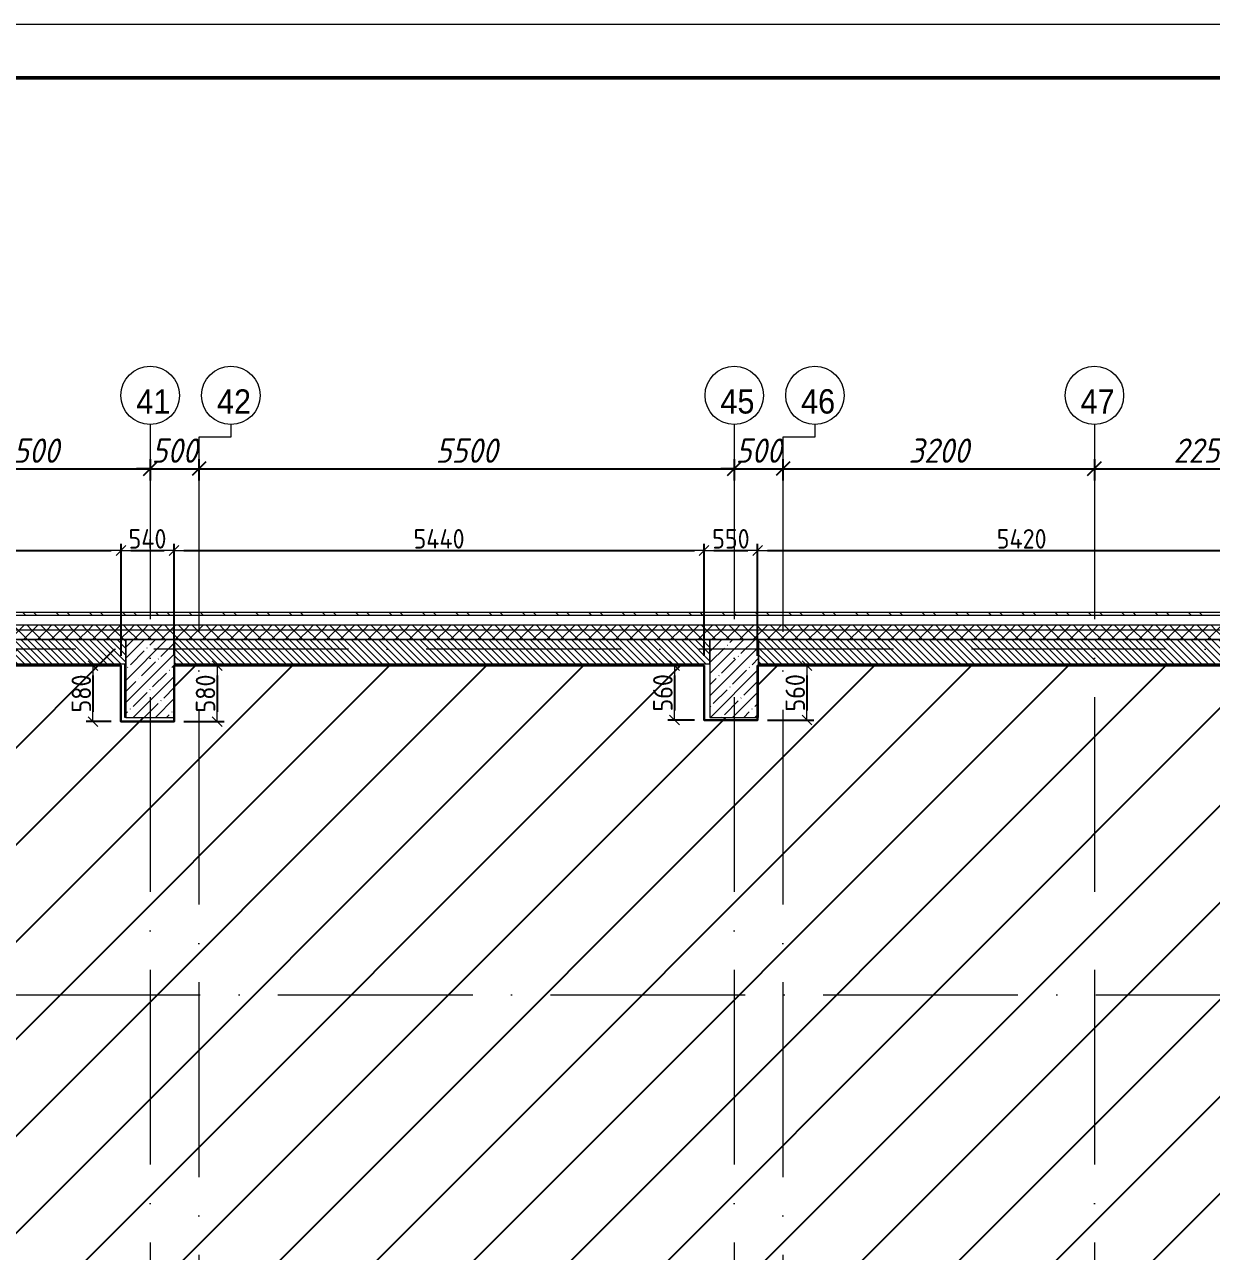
# Model space of a CAD drawing. Header units: millimetres. Extents: x 5993 to 95364, y 87345 to 145529.
# Drawn here: x 18186 to 30379, y 114600 to 127203 of the extents above; entities that cross this region are included whole.
import ezdxf
from ezdxf.enums import TextEntityAlignment as Align

# ---------------------------------------------------------------- set-up
doc = ezdxf.new("R2010")
doc.units = ezdxf.units.MM
doc.linetypes.add('50_200_ШТРИХ_1Т_ш5_п1_п1_', pattern=[1400, 1000, -200, 0, -200])
doc.layers.add('1)Штриховка', color=160, linetype='Continuous')
for name, color, linetype, lineweight in [('A-ANNO-DIMS', 7, 'Continuous', 9), ('A-WALL', 7, 'Continuous', 5), ('A-WALL-2', 7, 'Continuous', 13), ('A-WALL-FNSH-1', 7, 'Continuous', 5), ('I-WALL', 7, 'Continuous', 5), ('S-COLS', 7, 'Continuous', 9), ('S-COLS-1', 7, 'Continuous', 5), ('Оси', 253, 'Continuous', 15), ('Оси-4', 7, 'Continuous', 20), ('Оси-5', 7, '50_200_ШТРИХ_1Т_ш5_п1_п1_', 9), ('Размеры', 7, 'Continuous', 15)]:
    doc.layers.add(name, color=color, linetype=linetype, lineweight=lineweight)
doc.layers.add('A-FLOR-1', color=7, linetype='Continuous', lineweight=5, true_color=0xc0c0c0)
doc.layers.add('A-WALL-3', color=7, linetype='Continuous', lineweight=9, true_color=0x787878)
doc.styles.add('Arial', font='arial.ttf', dxfattribs={"width": 0.9, "height": 500})
doc.styles.add('ISOCPEUR_I_3', font='isocpeui.ttf', dxfattribs={"width": 0.9, "height": 250})
doc.styles.get("Standard").update_dxf_attribs({"font": 'arial.ttf'})
doc.styles.add('СПДС', font='isocpeur.ttf', dxfattribs={"width": 0.9})
doc.dimstyles.new('ISO-2_0_0_9К_СРЕДНИЙ', dxfattribs={"dimscale": 304.8, "dimtxt": 199.196235, "dimasz": 0.459318, "dimexe": 0.393701, "dimexo": 0, "dimgap": 0, "dimtad": 1, "dimdec": 0, "dimrnd": 5, "dimzin": 0, "dimdsep": 46, "dimtxsty": 'ISOCPEUR_I_3', "dimblk1": 'OBLIQUE', "dimblk2": 'OBLIQUE', "dimsah": 1, "dimcen": 0.09, "dimdle": 0.393701, "dimazin": 0, "dimtfac": 1, "dimtdec": 4, "dimtix": 1, "dimtmove": 0, "dimatfit": 3, "dimfxl": 1, "dimtvp": 1, "dimtolj": 1, "dimtzin": 0, "dimarcsym": 2})
doc.dimstyles.new('Размера А3', dxfattribs={"dimtxt": 200, "dimasz": 100, "dimexe": 70, "dimexo": 100, "dimgap": 20, "dimtad": 1, "dimdec": 0, "dimrnd": 10, "dimzin": 0, "dimdsep": 46, "dimtxsty": 'СПДС', "dimblk": 'ARROWHEAD_6', "dimcen": 1, "dimclrd": 256, "dimclre": 256, "dimclrt": 256, "dimazin": 0, "dimtfac": 1, "dimtdec": 0, "dimtmove": 2, "dimatfit": 3, "dimfxl": 1, "dimtolj": 1, "dimtzin": 0, "dimarcsym": 0})
pattern_1 = [(45, (-37523.43, 35204.28), (-114.04925, 114.04925), []), (45, (-37409.38, 35204.28), (-114.04925, 114.04925), [201.612, -40.322, 3.353, -36.97])]
pattern_2 = [(45, (-37523.43, 35204.28), (-70.71068, 70.71068), []), (135, (-37523.43, 35204.28), (-70.71068, -70.71068), [])]

# ---------------------------------------------------------------- blocks, each defined once
blk = doc.blocks.new('Ось сетки - Круг_Ø6_00__ISO-2_5_0_9K_-17386508-АР1_Маркировочный план 1 этажа копия 1')
at = {"layer": 'Оси-4'}
blk.add_circle((0, 0), 3, dxfattribs=at)
blk = doc.blocks.new('_Oblique')
at = {"color": 0, "linetype": 'ByBlock', "lineweight": -2}
blk.add_line((-0.5, -0.5), (0.5, 0.5), dxfattribs=at)
blk = doc.blocks.new('*D4059')
at = {"layer": 'A-ANNO-DIMS', "color": 0, "lineweight": -2, "transparency": 16777216}
for p, q in [((16857, 122640), (19597, 122640)), ((16977, 122739), (16977, 122520)), ((19477, 122739), (19477, 122520))]:
    blk.add_line(p, q, dxfattribs=at)
at = {"layer": 'Defpoints', "color": 0, "lineweight": -2, "transparency": 16777216}
for p in [(16977, 122739), (19477, 122739), (19477, 122640)]:
    blk.add_point(p, dxfattribs=at)
at = {"layer": 'A-ANNO-DIMS', "color": 0, "lineweight": -2, "transparency": 16777216, "xscale": 140, "yscale": 140, "zscale": 140, "rotation": 180}
blk.add_blockref('_Oblique', (16977, 122640), dxfattribs=at)
at = {"layer": 'A-ANNO-DIMS', "color": 0, "lineweight": -2, "transparency": 16777216, "xscale": 140, "yscale": 140, "zscale": 140}
blk.add_blockref('_Oblique', (19477, 122640), dxfattribs=at)
at = {"layer": 'A-ANNO-DIMS', "color": 0, "transparency": 16777216, "insert": (18227, 122826), "char_height": 250, "attachment_point": 5, "style": 'ISOCPEUR_I_3'}
blk.add_mtext('\\A1;2500', dxfattribs=at)
blk = doc.blocks.new('*D4060')
at = {"layer": 'A-ANNO-DIMS', "color": 0, "lineweight": -2, "transparency": 16777216}
for p, q in [((19477, 122640), (19337, 122640)), ((19477, 122739), (19477, 122520)), ((19477, 122640), (19977, 122640)), ((19977, 122739), (19977, 122520)), ((19977, 122640), (20117, 122640))]:
    blk.add_line(p, q, dxfattribs=at)
at = {"layer": 'Defpoints', "color": 0, "lineweight": -2, "transparency": 16777216}
for p in [(19477, 122739), (19977, 122739), (19977, 122640)]:
    blk.add_point(p, dxfattribs=at)
at = {"layer": 'A-ANNO-DIMS', "color": 0, "lineweight": -2, "transparency": 16777216, "xscale": 140, "yscale": 140, "zscale": 140}
blk.add_blockref('_Oblique', (19477, 122640), dxfattribs=at)
at = {"layer": 'A-ANNO-DIMS', "color": 0, "lineweight": -2, "transparency": 16777216, "xscale": 140, "yscale": 140, "zscale": 140, "rotation": 180}
blk.add_blockref('_Oblique', (19977, 122640), dxfattribs=at)
at = {"layer": 'A-ANNO-DIMS', "color": 0, "transparency": 16777216, "insert": (19727, 122826), "char_height": 250, "attachment_point": 5, "style": 'ISOCPEUR_I_3'}
blk.add_mtext('\\A1;500', dxfattribs=at)
blk = doc.blocks.new('*D4061')
at = {"layer": 'A-ANNO-DIMS', "color": 0, "lineweight": -2, "transparency": 16777216}
for p, q in [((19857, 122640), (25597, 122640)), ((19977, 122739), (19977, 122520)), ((25477, 122739), (25477, 122520))]:
    blk.add_line(p, q, dxfattribs=at)
at = {"layer": 'Defpoints', "color": 0, "lineweight": -2, "transparency": 16777216}
for p in [(19977, 122739), (25477, 122739), (25477, 122640)]:
    blk.add_point(p, dxfattribs=at)
at = {"layer": 'A-ANNO-DIMS', "color": 0, "lineweight": -2, "transparency": 16777216, "xscale": 140, "yscale": 140, "zscale": 140, "rotation": 180}
blk.add_blockref('_Oblique', (19977, 122640), dxfattribs=at)
at = {"layer": 'A-ANNO-DIMS', "color": 0, "lineweight": -2, "transparency": 16777216, "xscale": 140, "yscale": 140, "zscale": 140}
blk.add_blockref('_Oblique', (25477, 122640), dxfattribs=at)
at = {"layer": 'A-ANNO-DIMS', "color": 0, "transparency": 16777216, "insert": (22727, 122826), "char_height": 250, "attachment_point": 5, "style": 'ISOCPEUR_I_3'}
blk.add_mtext('\\A1;5500', dxfattribs=at)
blk = doc.blocks.new('*D4062')
at = {"layer": 'A-ANNO-DIMS', "color": 0, "lineweight": -2, "transparency": 16777216}
for p, q in [((25477, 122640), (25337, 122640)), ((25477, 122739), (25477, 122520)), ((25477, 122640), (25977, 122640)), ((25977, 122739), (25977, 122520)), ((25977, 122640), (26117, 122640))]:
    blk.add_line(p, q, dxfattribs=at)
at = {"layer": 'Defpoints', "color": 0, "lineweight": -2, "transparency": 16777216}
for p in [(25477, 122739), (25977, 122739), (25977, 122640)]:
    blk.add_point(p, dxfattribs=at)
at = {"layer": 'A-ANNO-DIMS', "color": 0, "lineweight": -2, "transparency": 16777216, "xscale": 140, "yscale": 140, "zscale": 140}
blk.add_blockref('_Oblique', (25477, 122640), dxfattribs=at)
at = {"layer": 'A-ANNO-DIMS', "color": 0, "lineweight": -2, "transparency": 16777216, "xscale": 140, "yscale": 140, "zscale": 140, "rotation": 180}
blk.add_blockref('_Oblique', (25977, 122640), dxfattribs=at)
at = {"layer": 'A-ANNO-DIMS', "color": 0, "transparency": 16777216, "insert": (25727, 122826), "char_height": 250, "attachment_point": 5, "style": 'ISOCPEUR_I_3'}
blk.add_mtext('\\A1;500', dxfattribs=at)
blk = doc.blocks.new('*D4063')
at = {"layer": 'A-ANNO-DIMS', "color": 0, "lineweight": -2, "transparency": 16777216}
for p, q in [((25857, 122640), (29297, 122640)), ((25977, 122739), (25977, 122520)), ((29177, 122739), (29177, 122520))]:
    blk.add_line(p, q, dxfattribs=at)
at = {"layer": 'Defpoints', "color": 0, "lineweight": -2, "transparency": 16777216}
for p in [(25977, 122739), (29177, 122739), (29177, 122640)]:
    blk.add_point(p, dxfattribs=at)
at = {"layer": 'A-ANNO-DIMS', "color": 0, "lineweight": -2, "transparency": 16777216, "xscale": 140, "yscale": 140, "zscale": 140, "rotation": 180}
blk.add_blockref('_Oblique', (25977, 122640), dxfattribs=at)
at = {"layer": 'A-ANNO-DIMS', "color": 0, "lineweight": -2, "transparency": 16777216, "xscale": 140, "yscale": 140, "zscale": 140}
blk.add_blockref('_Oblique', (29177, 122640), dxfattribs=at)
at = {"layer": 'A-ANNO-DIMS', "color": 0, "transparency": 16777216, "insert": (27577, 122826), "char_height": 250, "attachment_point": 5, "style": 'ISOCPEUR_I_3'}
blk.add_mtext('\\A1;3200', dxfattribs=at)
blk = doc.blocks.new('*D4064')
at = {"layer": 'A-ANNO-DIMS', "color": 0, "lineweight": -2, "transparency": 16777216}
for p, q in [((29057, 122640), (31547, 122640)), ((29177, 122739), (29177, 122520)), ((31427, 122739), (31427, 122520))]:
    blk.add_line(p, q, dxfattribs=at)
at = {"layer": 'Defpoints', "color": 0, "lineweight": -2, "transparency": 16777216}
for p in [(29177, 122739), (31427, 122739), (31427, 122640)]:
    blk.add_point(p, dxfattribs=at)
at = {"layer": 'A-ANNO-DIMS', "color": 0, "lineweight": -2, "transparency": 16777216, "xscale": 140, "yscale": 140, "zscale": 140, "rotation": 180}
blk.add_blockref('_Oblique', (29177, 122640), dxfattribs=at)
at = {"layer": 'A-ANNO-DIMS', "color": 0, "lineweight": -2, "transparency": 16777216, "xscale": 140, "yscale": 140, "zscale": 140}
blk.add_blockref('_Oblique', (31427, 122640), dxfattribs=at)
at = {"layer": 'A-ANNO-DIMS', "color": 0, "transparency": 16777216, "insert": (30302, 122826), "char_height": 250, "attachment_point": 5, "style": 'ISOCPEUR_I_3'}
blk.add_mtext('\\A1;2250', dxfattribs=at)
blk = doc.blocks.new('*U61')
at = {"lineweight": 0}
blk.add_lwpolyline([(-415, -5), (5, -5), (5, 292), (-415, 292)], close=True, dxfattribs=at)
at = {"color": 0, "linetype": 'Continuous', "lineweight": 50}
blk.add_lwpolyline([(-395, 287), (0, 287), (0, 0), (-395, 0)], close=True, dxfattribs=at)
at = {"lineweight": 30, "width": 0.9, "flags": 104}
blk.add_attdef('ШАПКА', text='', height=3, dxfattribs=at).set_placement((-135, 281), align=Align.MIDDLE_CENTER)
at = {"style": 'СПДС'}
for tag, height, p in [('ШИФР_ПРОЕКТА', 4, (-60, 50)), ('НАИМЕНОВАНИЕ_ОБЪЕКТА', 2.5, (-85, 25)), ('СТАДИЯ', 4, (-42.5, 20)), ('ЛИСТ_первый', 4, (-27.5, 20)), ('ЛИСТОВ', 4, (-10, 20)), ('НАИМЕНОВАНИЕ_ОБЪЕКТА2', 2.5, (-85, 20)), ('НАИМЕНОВАНИЕ_ЧЕРТЕЖА1', 2.5, (-85, 10)), ('ОРГАНИЗАЦИЯ_РАЗРАБОТЧИК1', 4, (-25, 8.09)), ('НАИМЕНОВАНИЕ_ЧЕРТЕЖА2', 2.5, (-85, 5))]:
    blk.add_attdef(tag, text='', height=height, dxfattribs=at).set_placement(p, align=Align.MIDDLE_CENTER)
for tag, p in [('РАЗРАБОТЧИК', (-163.97, 27.5)), ('РУК.ГРУППЫ', (-163.97, 22.5))]:
    blk.add_attdef(tag, text='', height=2.5, dxfattribs=at).set_placement(p, align=Align.MIDDLE_LEFT)
at = {"style": 'СПДС', "width": 0.9}
for p in [(-129.65, 26.37), (-129.65, 21.37)]:
    blk.add_attdef('ДАТА', p, '', height=2.3, dxfattribs=at)
blk = doc.blocks.new('ARROWHEAD_6')
at = {"color": 0, "linetype": 'Continuous'}
for p, q in [((0, 0), (-1, 0)), ((-0.5, -0.5), (0.5, 0.5))]:
    blk.add_line(p, q, dxfattribs=at)
blk = doc.blocks.new('*D4075')
at = {"layer": 'Defpoints', "color": 0, "lineweight": -2, "transparency": 16777216}
for p in [(19177, 121800), (13507, 120618), (19177, 120618)]:
    blk.add_point(p, dxfattribs=at)
at = {"layer": 'Размеры', "lineweight": -2, "transparency": 16777216}
for p, q in [((13507, 120718), (13507, 121870)), ((19177, 120718), (19177, 121870)), ((13607, 121800), (19077, 121800))]:
    blk.add_line(p, q, dxfattribs=at)
at = {"layer": 'Размеры', "lineweight": -2, "transparency": 16777216, "xscale": 100, "yscale": 100, "zscale": 100, "rotation": 180}
blk.add_blockref('ARROWHEAD_6', (13507, 121800), dxfattribs=at)
at = {"layer": 'Размеры', "lineweight": -2, "transparency": 16777216, "xscale": 100, "yscale": 100, "zscale": 100}
blk.add_blockref('ARROWHEAD_6', (19177, 121800), dxfattribs=at)
at = {"layer": 'Размеры', "lineweight": -2, "transparency": 16777216, "insert": (16342, 121920), "char_height": 200, "attachment_point": 5, "style": 'СПДС'}
blk.add_mtext('\\A1;5670', dxfattribs=at)
blk = doc.blocks.new('*D4076')
at = {"layer": 'Defpoints', "color": 0, "lineweight": -2, "transparency": 16777216}
for p in [(19722, 121800), (19177, 120618), (19722, 120618)]:
    blk.add_point(p, dxfattribs=at)
at = {"layer": 'Размеры', "lineweight": -2, "transparency": 16777216}
for p, q in [((19177, 120718), (19177, 121870)), ((19722, 120718), (19722, 121870)), ((19277, 121800), (19622, 121800))]:
    blk.add_line(p, q, dxfattribs=at)
at = {"layer": 'Размеры', "lineweight": -2, "transparency": 16777216, "xscale": 100, "yscale": 100, "zscale": 100, "rotation": 180}
blk.add_blockref('ARROWHEAD_6', (19177, 121800), dxfattribs=at)
at = {"layer": 'Размеры', "lineweight": -2, "transparency": 16777216, "xscale": 100, "yscale": 100, "zscale": 100}
blk.add_blockref('ARROWHEAD_6', (19722, 121800), dxfattribs=at)
at = {"layer": 'Размеры', "lineweight": -2, "transparency": 16777216, "insert": (19449, 121920), "char_height": 200, "attachment_point": 5, "style": 'СПДС'}
blk.add_mtext('\\A1;540', dxfattribs=at)
blk = doc.blocks.new('*D4077')
at = {"layer": 'Defpoints', "color": 0, "lineweight": -2, "transparency": 16777216}
for p in [(25167, 121800), (19722, 120618), (25167, 120618)]:
    blk.add_point(p, dxfattribs=at)
at = {"layer": 'Размеры', "lineweight": -2, "transparency": 16777216}
for p, q in [((19722, 120718), (19722, 121870)), ((25167, 120718), (25167, 121870)), ((19822, 121800), (25067, 121800))]:
    blk.add_line(p, q, dxfattribs=at)
at = {"layer": 'Размеры', "lineweight": -2, "transparency": 16777216, "xscale": 100, "yscale": 100, "zscale": 100, "rotation": 180}
blk.add_blockref('ARROWHEAD_6', (19722, 121800), dxfattribs=at)
at = {"layer": 'Размеры', "lineweight": -2, "transparency": 16777216, "xscale": 100, "yscale": 100, "zscale": 100}
blk.add_blockref('ARROWHEAD_6', (25167, 121800), dxfattribs=at)
at = {"layer": 'Размеры', "lineweight": -2, "transparency": 16777216, "insert": (22444, 121920), "char_height": 200, "attachment_point": 5, "style": 'СПДС'}
blk.add_mtext('\\A1;5440', dxfattribs=at)
blk = doc.blocks.new('*D4078')
at = {"layer": 'Defpoints', "color": 0, "lineweight": -2, "transparency": 16777216}
for p in [(25717, 121800), (25167, 120618), (25717, 120618)]:
    blk.add_point(p, dxfattribs=at)
at = {"layer": 'Размеры', "lineweight": -2, "transparency": 16777216}
for p, q in [((25167, 120718), (25167, 121870)), ((25717, 120718), (25717, 121870)), ((25267, 121800), (25617, 121800))]:
    blk.add_line(p, q, dxfattribs=at)
at = {"layer": 'Размеры', "lineweight": -2, "transparency": 16777216, "xscale": 100, "yscale": 100, "zscale": 100, "rotation": 180}
blk.add_blockref('ARROWHEAD_6', (25167, 121800), dxfattribs=at)
at = {"layer": 'Размеры', "lineweight": -2, "transparency": 16777216, "xscale": 100, "yscale": 100, "zscale": 100}
blk.add_blockref('ARROWHEAD_6', (25717, 121800), dxfattribs=at)
at = {"layer": 'Размеры', "lineweight": -2, "transparency": 16777216, "insert": (25442, 121920), "char_height": 200, "attachment_point": 5, "style": 'СПДС'}
blk.add_mtext('\\A1;550', dxfattribs=at)
blk = doc.blocks.new('*D4079')
at = {"layer": 'Defpoints', "color": 0, "lineweight": -2, "transparency": 16777216}
for p in [(31142, 121800), (25717, 120618), (31142, 120618)]:
    blk.add_point(p, dxfattribs=at)
at = {"layer": 'Размеры', "lineweight": -2, "transparency": 16777216}
for p, q in [((25717, 120718), (25717, 121870)), ((31142, 120718), (31142, 121870)), ((25817, 121800), (31042, 121800))]:
    blk.add_line(p, q, dxfattribs=at)
at = {"layer": 'Размеры', "lineweight": -2, "transparency": 16777216, "xscale": 100, "yscale": 100, "zscale": 100, "rotation": 180}
blk.add_blockref('ARROWHEAD_6', (25717, 121800), dxfattribs=at)
at = {"layer": 'Размеры', "lineweight": -2, "transparency": 16777216, "xscale": 100, "yscale": 100, "zscale": 100}
blk.add_blockref('ARROWHEAD_6', (31142, 121800), dxfattribs=at)
at = {"layer": 'Размеры', "lineweight": -2, "transparency": 16777216, "insert": (28429, 121920), "char_height": 200, "attachment_point": 5, "style": 'СПДС'}
blk.add_mtext('\\A1;5420', dxfattribs=at)
blk = doc.blocks.new('*D4103')
at = {"layer": 'Defpoints', "color": 0, "lineweight": -2, "transparency": 16777216}
for p in [(19177, 120618), (18889, 120043), (19177, 120043)]:
    blk.add_point(p, dxfattribs=at)
at = {"layer": 'Размеры', "lineweight": -2, "transparency": 16777216}
for p, q in [((19077, 120618), (18819, 120618)), ((18889, 120518), (18889, 120143)), ((19077, 120043), (18819, 120043))]:
    blk.add_line(p, q, dxfattribs=at)
at = {"layer": 'Размеры', "lineweight": -2, "transparency": 16777216, "xscale": 100, "yscale": 100, "zscale": 100}
for p, rotation in [((18889, 120618), 90), ((18889, 120043), 270)]:
    blk.add_blockref('ARROWHEAD_6', p, dxfattribs=dict(at, rotation=rotation))
at = {"layer": 'Размеры', "lineweight": -2, "transparency": 16777216, "insert": (18769, 120331), "char_height": 200, "attachment_point": 5, "rotation": 90, "style": 'СПДС'}
blk.add_mtext('\\A1;580', dxfattribs=at)
blk = doc.blocks.new('*D4104')
at = {"layer": 'Defpoints', "color": 0, "lineweight": -2, "transparency": 16777216}
for p in [(19722, 120618), (19722, 120043), (20165, 120043)]:
    blk.add_point(p, dxfattribs=at)
at = {"layer": 'Размеры', "lineweight": -2, "transparency": 16777216}
for p, q in [((19822, 120618), (20235, 120618)), ((20165, 120518), (20165, 120143)), ((19822, 120043), (20235, 120043))]:
    blk.add_line(p, q, dxfattribs=at)
at = {"layer": 'Размеры', "lineweight": -2, "transparency": 16777216, "xscale": 100, "yscale": 100, "zscale": 100}
for p, rotation in [((20165, 120618), 90), ((20165, 120043), 270)]:
    blk.add_blockref('ARROWHEAD_6', p, dxfattribs=dict(at, rotation=rotation))
at = {"layer": 'Размеры', "lineweight": -2, "transparency": 16777216, "insert": (20045, 120331), "char_height": 200, "attachment_point": 5, "rotation": 90, "style": 'СПДС'}
blk.add_mtext('\\A1;580', dxfattribs=at)
blk = doc.blocks.new('*D4105')
at = {"layer": 'Defpoints', "color": 0, "lineweight": -2, "transparency": 16777216}
for p in [(25167, 120618), (24863, 120058), (25167, 120058)]:
    blk.add_point(p, dxfattribs=at)
at = {"layer": 'Размеры', "lineweight": -2, "transparency": 16777216}
for p, q in [((25067, 120618), (24793, 120618)), ((24863, 120518), (24863, 120158)), ((25067, 120058), (24793, 120058))]:
    blk.add_line(p, q, dxfattribs=at)
at = {"layer": 'Размеры', "lineweight": -2, "transparency": 16777216, "xscale": 100, "yscale": 100, "zscale": 100}
for p, rotation in [((24863, 120618), 90), ((24863, 120058), 270)]:
    blk.add_blockref('ARROWHEAD_6', p, dxfattribs=dict(at, rotation=rotation))
at = {"layer": 'Размеры', "lineweight": -2, "transparency": 16777216, "insert": (24743, 120338), "char_height": 200, "attachment_point": 5, "rotation": 90, "style": 'СПДС'}
blk.add_mtext('\\A1;560', dxfattribs=at)
blk = doc.blocks.new('*D4106')
at = {"layer": 'Defpoints', "color": 0, "lineweight": -2, "transparency": 16777216}
for p in [(25717, 120618), (25717, 120058), (26223, 120058)]:
    blk.add_point(p, dxfattribs=at)
at = {"layer": 'Размеры', "lineweight": -2, "transparency": 16777216}
for p, q in [((25817, 120618), (26293, 120618)), ((26223, 120518), (26223, 120158)), ((25817, 120058), (26293, 120058))]:
    blk.add_line(p, q, dxfattribs=at)
at = {"layer": 'Размеры', "lineweight": -2, "transparency": 16777216, "xscale": 100, "yscale": 100, "zscale": 100}
for p, rotation in [((26223, 120618), 90), ((26223, 120058), 270)]:
    blk.add_blockref('ARROWHEAD_6', p, dxfattribs=dict(at, rotation=rotation))
at = {"layer": 'Размеры', "lineweight": -2, "transparency": 16777216, "insert": (26103, 120338), "char_height": 200, "attachment_point": 5, "rotation": 90, "style": 'СПДС'}
blk.add_mtext('\\A1;560', dxfattribs=at)

msp = doc.modelspace()

# ---------------------------------------------------------------- hatches: boundary and pattern name
at = {"layer": '1)Штриховка', "lineweight": -2, "transparency": 33554687}
h = msp.add_hatch(dxfattribs=at)
h.set_pattern_fill('ANSI31', color=256, scale=222)
h.paths.add_polyline_path([(37076.6, 120385.3), (36376.6, 120385.3), (36376.6, 120635.3), (31676.6, 120635.3), (31676.6, 120085.3), (31176.6, 120085.3), (31176.6, 120635.3), (25726.6, 120635.3), (25726.6, 120085.3), (25226.6, 120085.3), (25226.6, 120635.3), (19726.6, 120635.3), (19726.6, 120085.3), (19226.6, 120085.3), (19216.6, 120085.3), (19216.6, 120635.3), (19222.6, 120785.3), (12776.6, 120785.3), (12776.6, 109335.3), (12926.6, 109335.3), (12926.6, 107335.3), (12926.6, 105585), (13476.6, 105585), (13476.6, 105335), (19203.6, 105335), (19203.6, 105885), (19758.6, 105885), (19758.6, 105335), (25178.6, 105335), (25178.6, 105903.3), (25748.6, 105903.3), (25748.6, 105335), (26819.8, 105335), (28986.6, 105342.6), (28986.6, 105335), (31128.6, 105335), (31128.6, 105893.3), (31688.6, 105893.3), (31688.6, 105335), (33811.3, 105335), (36231.6, 105343.5), (36231.6, 105185.3), (37076.6, 105185.3)])
h.paths.add_polyline_path([(13619.7, 110535.3), (13626.6, 110535.3), (13626.6, 112004.8), (13619.7, 112004.8)], flags=16)
h.paths.add_polyline_path([(36101.2, 116885.3), (36101.2, 119191.8), (36926.6, 119191.8), (36926.6, 119071.8), (36221.2, 119071.8), (36221.2, 117005.3), (36376.6, 117005.3), (36376.6, 116885.3)], flags=16)
h.paths.add_polyline_path([(36166.6, 111998.3), (36886.6, 111998.3), (36926.6, 111988.5), (36926.6, 111933.5), (36231.2, 111933.5), (36231.2, 110590.3), (36376.6, 110590.3), (36376.6, 110535.3), (36166.6, 110535.3)], flags=16)
at = {"layer": 'A-WALL'}
h = msp.add_hatch(dxfattribs=at)
h.set_pattern_fill('FP_31', color=256, style=0, pattern_type=2)
h.set_pattern_definition(pattern_2)
h.paths.add_polyline_path([(11876.6, 121035.3), (37786.2, 121035.3), (37786.2, 120985.3), (37555.3, 120985.3), (11876.6, 120985.3)])
h = msp.add_hatch(dxfattribs=at)
h.set_pattern_fill('FP_31', color=256, style=0, pattern_type=2)
h.set_pattern_definition(pattern_2)
h.paths.add_polyline_path([(37786.2, 120885.3), (37786.2, 120985.3), (11876.6, 120985.3), (11876.6, 120885.3), (37555.3, 120885.3)])
at = {"layer": 'A-WALL-3'}
h = msp.add_hatch(dxfattribs=at)
h.set_pattern_fill('FP_30', color=256, style=0, pattern_type=2)
h.set_pattern_definition([(135, (-37523.43, 35204.28), (-171.0739, -171.0739), []), (135, (-37409.38, 35204.28), (-171.0739, -171.0739), [])])
h.paths.add_polyline_path([(37786.2, 121135.3), (37786.2, 121162.3), (11876.6, 121162.3), (11876.6, 121135.3), (36722, 121135.3), (37555.3, 121135.3)])
at = {"layer": 'I-WALL'}
h = msp.add_hatch(dxfattribs=at)
h.set_pattern_fill('FP_2', color=256, style=0, pattern_type=2)
h.set_pattern_definition([(135, (-37523.426, 35204.275), (-35.35534, -35.35534), [])])
h.paths.add_polyline_path([(37226.6, 120635.3), (37226.6, 120885.3), (37176.6, 120885.3), (37176.6, 120635.3)])
h.paths.add_polyline_path([(36376.6, 120635.3), (36376.6, 120885.3), (31676.6, 120885.3), (31676.6, 120635.3), (35055.4, 120635.3)])
h.paths.add_polyline_path([(31176.6, 120635.3), (31176.6, 120885.3), (25726.6, 120885.3), (25726.6, 120635.3)])
h.paths.add_polyline_path([(25226.6, 120635.3), (25226.6, 120885.3), (19726.6, 120885.3), (19726.6, 120635.3), (25055.9, 120635.3)])
h.paths.add_polyline_path([(19226.6, 120635.3), (19226.6, 120885.3), (13476.6, 120885.3), (13476.6, 120635.3), (18389.6, 120635.3)])
at = {"layer": 'S-COLS'}
h = msp.add_hatch(dxfattribs=at)
h.set_pattern_fill('FP_1', color=256, style=0, pattern_type=2)
h.set_pattern_definition(pattern_1)
h.paths.add_polyline_path([(19226.6, 120085.3), (19726.6, 120085.3), (19726.6, 120885.3), (19226.6, 120885.3), (19226.6, 120635.3)])
h = msp.add_hatch(dxfattribs=at)
h.set_pattern_fill('FP_1', color=256, style=0, pattern_type=2)
h.set_pattern_definition(pattern_1)
h.paths.add_polyline_path([(25726.6, 120085.3), (25726.6, 120885.3), (25226.6, 120885.3), (25226.6, 120085.3)])

# ---------------------------------------------------------------- linework, layer by layer
at = {"layer": 'A-FLOR-1'}
for p, q in [((19216.6, 120085.3), (19216.6, 120635.3)), ((19226.6, 120085.3), (19216.6, 120085.3))]:
    msp.add_line(p, q, dxfattribs=at)
at = {"layer": 'A-WALL'}
for p, q in [((11876.6, 121135.3), (37786.2, 121135.3)), ((11876.6, 121035.3), (37786.2, 121035.3)), ((11876.6, 120985.3), (37786.2, 120985.3)), ((19226.6, 120635.3), (19226.6, 120885.3)), ((19726.6, 120885.3), (19726.6, 120635.3)), ((25226.6, 120635.3), (25226.6, 120885.3)), ((25726.6, 120885.3), (25726.6, 120635.3))]:
    msp.add_line(p, q, dxfattribs=at)
at = {"layer": 'A-WALL-2'}
for p, q in [((19226.6, 120885.3), (13476.6, 120885.3)), ((25226.6, 120885.3), (19726.6, 120885.3)), ((31176.6, 120885.3), (25726.6, 120885.3)), ((13476.6, 120635.3), (19226.6, 120635.3)), ((19726.6, 120635.3), (25226.6, 120635.3)), ((25726.6, 120635.3), (31176.6, 120635.3))]:
    msp.add_line(p, q, dxfattribs=at)
at = {"layer": 'A-WALL-FNSH-1'}
for p, q in [((37786.2, 121162.3), (11876.6, 121162.3)), ((13476.6, 120885.3), (37786.2, 120885.3))]:
    msp.add_line(p, q, dxfattribs=at)
at = {"layer": 'S-COLS'}
for p, q in [((19226.6, 120885.3), (19226.6, 120635.3)), ((19726.6, 120635.3), (19726.6, 120885.3)), ((25226.6, 120885.3), (25226.6, 120635.3)), ((25726.6, 120635.3), (25726.6, 120885.3))]:
    msp.add_line(p, q, dxfattribs=at)
at = {"layer": 'S-COLS-1'}
for p, q in [((19726.6, 120885.3), (19226.6, 120885.3)), ((25726.6, 120885.3), (25226.6, 120885.3)), ((19226.6, 120635.3), (19226.6, 120085.3)), ((19726.6, 120085.3), (19726.6, 120635.3)), ((25226.6, 120635.3), (25226.6, 120085.3)), ((25726.6, 120085.3), (25726.6, 120635.3)), ((19226.6, 120085.3), (19726.6, 120085.3)), ((25226.6, 120085.3), (25726.6, 120085.3))]:
    msp.add_line(p, q, dxfattribs=at)
at = {"layer": 'Оси-5', "color": 253, "lineweight": 15, "ltscale": 2}
for p, q in [((19476.6, 123093.8), (19476.6, 103924.1)), ((25476.6, 123093.8), (25476.6, 103924.1)), ((29176.6, 123093.8), (29176.6, 103924.1)), ((19976.6, 122965), (19976.6, 103924.1)), ((25976.6, 122965), (25976.6, 103924.1)), ((38313.1, 120785.3), (9589.1, 120785.3)), ((9589.1, 117235), (38313.1, 117235))]:
    msp.add_line(p, q, dxfattribs=at)
for points in [[(20305.4, 123093.8), (20305.4, 122965), (19976.6, 122965)], [(26305.4, 123093.8), (26305.4, 122965), (25976.6, 122965)]]:
    msp.add_lwpolyline(points, dxfattribs=at)
at = {"layer": 'Размеры', "lineweight": 30}
msp.add_lwpolyline([(12981.6, 120355.3), (13506.6, 120355.3), (13506.6, 120618.3), (19176.6, 120618.3), (19176.6, 120043.3), (19721.6, 120043.3), (19721.6, 120618.3), (25166.6, 120618.3), (25166.6, 120058.3), (25716.6, 120058.3), (25716.6, 120618.3), (31141.6, 120618.3), (31141.6, 120063.3), (31701.6, 120063.3), (31701.6, 120623.3), (36341.6, 120623.3), (36341.6, 120383.3), (36886.6, 120383.3), (36886.6, 119218.3), (36071.6, 119218.3), (36071.6, 116858.3), (36886.6, 116858.3)], dxfattribs=at)

# ---------------------------------------------------------------- block references
at = {"xscale": 109.5463933164593, "yscale": 109.5463933164593, "zscale": 109.5463933164593}
msp.add_blockref('*U61', (51454.9, 95215.1), dxfattribs=at)
at = {"layer": 'Оси-4', "xscale": 99.99999999999993, "yscale": 99.99999999999993, "zscale": 99.99999999999993, "rotation": 180}
for p in [(19476.6, 123393.8), (20305.4, 123393.8), (25476.6, 123393.8), (26305.4, 123393.8), (29176.6, 123393.8)]:
    msp.add_blockref('Ось сетки - Круг_Ø6_00__ISO-2_5_0_9K_-17386508-АР1_Маркировочный план 1 этажа копия 1', p, dxfattribs=at)

# ---------------------------------------------------------------- texts
at = {"layer": 'Оси', "color": 0, "lineweight": 25, "char_height": 250, "width": 351, "attachment_point": 5, "line_spacing_factor": 0.936439, "style": 'Arial'}
for s, insert in [('\\pxqc,t4.572,9.144,13.716,18.288,22.86,27.432,32.004,36.576,41.148,45.72,50.292,54.864,59.436,64.008,68.58,73.152,77.724,82.296,86.868,91.44,96.012,100.584,105.156,109.728,114.3,118.872,123.444,128.016,132.588,137.16,141.732,146.304;{41}', (19509.2, 123330.2)), ('\\pxqc,t4.572,9.144,13.716,18.288,22.86,27.432,32.004,36.576,41.148,45.72,50.292,54.864,59.436,64.008,68.58,73.152,77.724,82.296,86.868,91.44,96.012,100.584,105.156,109.728,114.3,118.872,123.444,128.016,132.588,137.16,141.732,146.304;{42}', (20337.9, 123330.2)), ('\\pxqc,t4.572,9.144,13.716,18.288,22.86,27.432,32.004,36.576,41.148,45.72,50.292,54.864,59.436,64.008,68.58,73.152,77.724,82.296,86.868,91.44,96.012,100.584,105.156,109.728,114.3,118.872,123.444,128.016,132.588,137.16,141.732,146.304;{45}', (25509.2, 123330.2)), ('\\pxqc,t4.572,9.144,13.716,18.288,22.86,27.432,32.004,36.576,41.148,45.72,50.292,54.864,59.436,64.008,68.58,73.152,77.724,82.296,86.868,91.44,96.012,100.584,105.156,109.728,114.3,118.872,123.444,128.016,132.588,137.16,141.732,146.304;{46}', (26337.9, 123330.2)), ('\\pxqc,t4.572,9.144,13.716,18.288,22.86,27.432,32.004,36.576,41.148,45.72,50.292,54.864,59.436,64.008,68.58,73.152,77.724,82.296,86.868,91.44,96.012,100.584,105.156,109.728,114.3,118.872,123.444,128.016,132.588,137.16,141.732,146.304;{47}', (29209.2, 123330.2))]:
    msp.add_mtext(s, dxfattribs=dict(at, insert=insert))

# ---------------------------------------------------------------- dimensions: what is measured, and where the dimension line sits
at = {"layer": 'A-ANNO-DIMS'}
for base, p1, p2, picture, middle in [((19476.6, 122640.3), (16976.6, 122739.3), (19476.6, 122739.3), '*D4059', (18226.6, 122826.3)), ((19976.6, 122640.3), (19476.6, 122739.3), (19976.6, 122739.3), '*D4060', (19726.6, 122826.3)), ((25476.6, 122640.3), (19976.6, 122739.3), (25476.6, 122739.3), '*D4061', (22726.6, 122826.3)), ((25976.6, 122640.3), (25476.6, 122739.3), (25976.6, 122739.3), '*D4062', (25726.6, 122826.3)), ((29176.6, 122640.3), (25976.6, 122739.3), (29176.6, 122739.3), '*D4063', (27576.6, 122826.3)), ((31426.6, 122640.3), (29176.6, 122739.3), (31426.6, 122739.3), '*D4064', (30301.6, 122826.3))]:
    dim = msp.add_linear_dim(base=base, p1=p1, p2=p2, dimstyle='ISO-2_0_0_9К_СРЕДНИЙ', override={"dimgap": 0.2, "dimpost": '<>', "dimblk1": 'Oblique', "dimblk2": 'Oblique', "dimfxl": 3550}, dxfattribs=at)
    dim.commit()
    dim.dimension.update_dxf_attribs({"geometry": picture, "text_midpoint": middle})
at = {"layer": 'Размеры', "color": 0, "lineweight": -2}
for base, p1, p2, picture, middle in [((19176.6, 121800.3), (13506.6, 120618.3), (19176.6, 120618.3), '*D4075', (16341.6, 121920.3)), ((19721.6, 121800.3), (19176.6, 120618.3), (19721.6, 120618.3), '*D4076', (19449.1, 121920.3)), ((25166.6, 121800.3), (19721.6, 120618.3), (25166.6, 120618.3), '*D4077', (22444.1, 121920.3)), ((25716.6, 121800.3), (25166.6, 120618.3), (25716.6, 120618.3), '*D4078', (25441.6, 121920.3)), ((31141.6, 121800.3), (25716.6, 120618.3), (31141.6, 120618.3), '*D4079', (28429.1, 121920.3))]:
    dim = msp.add_linear_dim(base=base, p1=p1, p2=p2, dimstyle='Размера А3', dxfattribs=at)
    dim.commit()
    dim.dimension.update_dxf_attribs({"geometry": picture, "text_midpoint": middle})
for base, p1, p2, picture, middle in [((18889.1, 120043.3), (19176.6, 120618.3), (19176.6, 120043.3), '*D4103', (18769.1, 120330.8)), ((20164.9, 120043.3), (19721.6, 120618.3), (19721.6, 120043.3), '*D4104', (20044.9, 120330.8)), ((24863.2, 120058.3), (25166.6, 120618.3), (25166.6, 120058.3), '*D4105', (24743.2, 120338.3)), ((26223.4, 120058.3), (25716.6, 120618.3), (25716.6, 120058.3), '*D4106', (26103.4, 120338.3))]:
    dim = msp.add_linear_dim(base=base, p1=p1, p2=p2, angle=90, dimstyle='Размера А3', dxfattribs=at)
    dim.commit()
    dim.dimension.update_dxf_attribs({"geometry": picture, "text_midpoint": middle})

doc.saveas('drawing.dxf')
